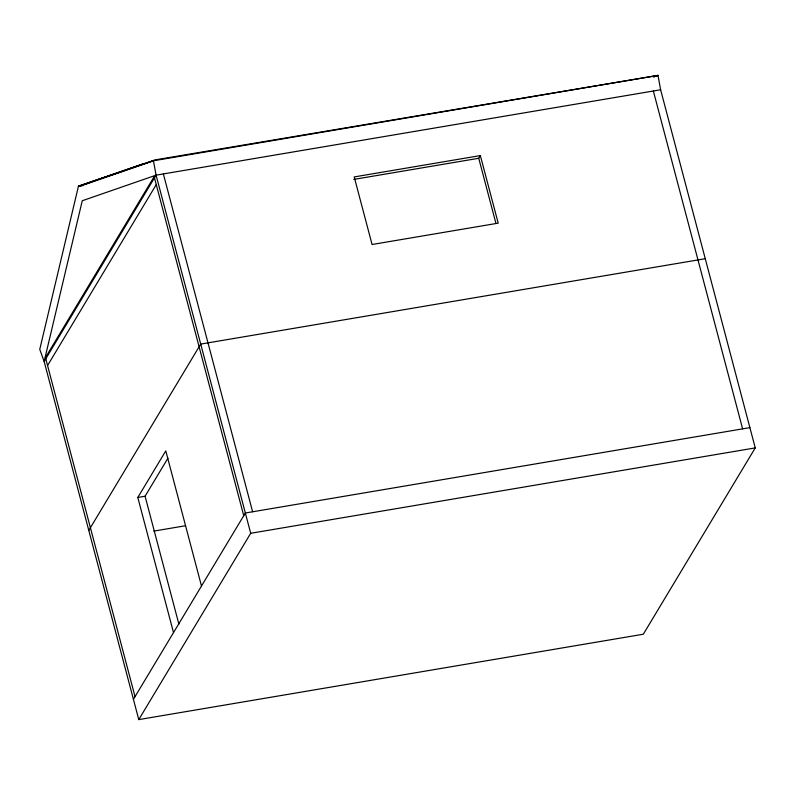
<?xml version="1.0" encoding="UTF-8"?>
<svg xmlns="http://www.w3.org/2000/svg" width="795" height="795" viewBox="0 0 795 795"><rect width="100%" height="100%" fill="white"/><g stroke="black" fill="none" stroke-linecap="round" stroke-linejoin="round"><path stroke-width="1.19" d="M658.002 75.396L653.719 76.867L658.002 75.396L153.455 160.779L156.078 175.158L44.152 361.486L138.777 719.604L643.324 634.221L755.25 447.903L660.625 89.775L658.002 75.396L154.796 159.944L78.437 186.249L39.75 349.403L44.152 361.486L82.263 200.747L156.078 175.158L660.625 89.775M47.561 365.551L156.257 184.609M88.792 530.414L200.718 344.086L705.264 258.703M173.509 632.601L137.803 497.461L165.787 450.884L201.493 586.024M178.895 624.194L145.078 496.229L167.974 458.119M133.421 699.342L245.347 513.014L749.894 427.63M138.777 719.604L250.703 533.286L156.078 175.158M495.961 223.475L478.739 158.275L480.349 155.582L354.212 176.927L372.07 244.502L498.207 223.156L480.349 155.582M142.792 163.939L78.437 186.249L79.639 186.368L153.455 160.779L78.437 186.249L83.336 185.424M353.825 179.412L478.739 158.275M137.803 497.461L145.078 496.229M153.793 531.11L185.563 525.733M250.703 533.286L755.25 447.903M653.351 91.008L742.619 428.863M163.363 173.936L252.621 511.781M243.737 515.707L154.15 176.629L45.454 357.581L135.041 696.649"/></g></svg>
